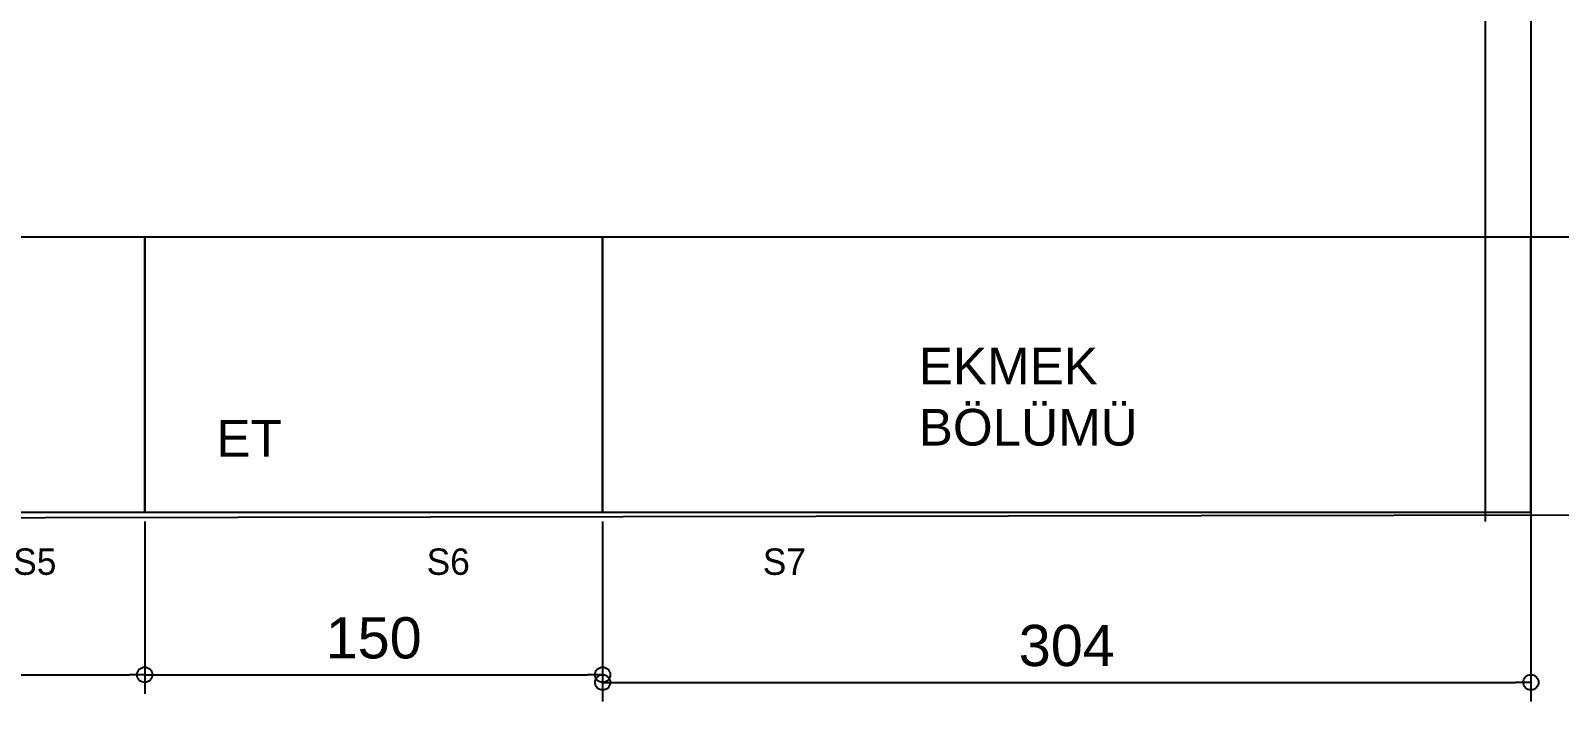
# Model space of a CAD drawing. Header units: millimetres. Extents: x 38967 to 51721, y 49836 to 53207.
# Drawn here: x 42167 to 42668, y 52234 to 52454 of the extents above; entities that cross this region are included whole.
import ezdxf
from ezdxf.enums import TextEntityAlignment as Align

# ---------------------------------------------------------------- set-up
doc = ezdxf.new("R2010")
doc.units = ezdxf.units.MM
doc.header["$LTSCALE"] = 5
doc.linetypes.add('CONTINUA', pattern=[0])
doc.layers.get('DEFPOINTS').update_dxf_attribs({"linetype": 'CONTINUA'})
doc.layers.add('200-EquipID-2d', color=7, linetype='Continuous')
doc.styles.add('ROMANS', font='micross.ttf')
doc.styles.add('TAKSİM', font='GOTHIC.TTF', dxfattribs={"height": 20})
doc.dimstyles.new('Halil', dxfattribs={"dimscale": 5, "dimtxt": 2.7, "dimasz": 1, "dimexe": 1.25, "dimexo": 0.625, "dimgap": 1, "dimtad": 1, "dimdec": 0, "dimdsep": 46, "dimtxsty": 'ROMANS', "dimblk": 'ORIGIN', "dimcen": 2.5, "dimclrd": 256, "dimclre": 256, "dimclrt": 256, "dimadec": 0, "dimazin": 0, "dimtfac": 1, "dimtdec": 0, "dimtmove": 0, "dimatfit": 3, "dimldrblk": 'ORIGIN', "dimfxl": 5, "dimtolj": 1, "dimtzin": 0, "dimarcsym": 0})

# ---------------------------------------------------------------- blocks, each defined once
blk = doc.blocks.new('_Origin')
at = {"color": 0, "linetype": 'ByBlock', "lineweight": -2}
blk.add_line((0, 0), (-1, 0), dxfattribs=at)
blk.add_circle((0, 0), 0.5, dxfattribs=at)
blk = doc.blocks.new('*D183')
at = {"layer": '200-EquipID-2d', "lineweight": -2, "transparency": 16777216}
for p, q in [((42084.38, 52293.11), (42084.38, 52236.72)), ((42204.38, 52293.11), (42204.38, 52236.72)), ((42089.38, 52242.97), (42199.38, 52242.97))]:
    blk.add_line(p, q, dxfattribs=at)
at = {"layer": 'DEFPOINTS', "color": 0, "transparency": 16777216}
for p in [(42084.38, 52296.23), (42204.38, 52296.23), (42204.38, 52242.97)]:
    blk.add_point(p, dxfattribs=at)
at = {"layer": '200-EquipID-2d', "lineweight": -2, "transparency": 16777216, "xscale": 5, "yscale": 5, "zscale": 5, "rotation": 180}
blk.add_blockref('_Origin', (42084.38, 52242.97), dxfattribs=at)
at = {"layer": '200-EquipID-2d', "lineweight": -2, "transparency": 16777216, "xscale": 5, "yscale": 5, "zscale": 5}
blk.add_blockref('_Origin', (42204.38, 52242.97), dxfattribs=at)
at = {"layer": '200-EquipID-2d', "transparency": 16777216, "insert": (42144.38, 52254.95), "char_height": 13.5, "attachment_point": 5, "style": 'ROMANS'}
blk.add_mtext('\\A1;120', dxfattribs=at)
blk = doc.blocks.new('*D184')
at = {"layer": '200-EquipID-2d', "lineweight": -2, "transparency": 16777216}
for p, q in [((42204.38, 52293.11), (42204.38, 52236.72)), ((42354.38, 52293.11), (42354.38, 52236.72)), ((42209.38, 52242.97), (42349.38, 52242.97))]:
    blk.add_line(p, q, dxfattribs=at)
at = {"layer": 'DEFPOINTS', "color": 0, "transparency": 16777216}
for p in [(42204.38, 52296.23), (42354.38, 52296.23), (42354.38, 52242.97)]:
    blk.add_point(p, dxfattribs=at)
at = {"layer": '200-EquipID-2d', "lineweight": -2, "transparency": 16777216, "xscale": 5, "yscale": 5, "zscale": 5, "rotation": 180}
blk.add_blockref('_Origin', (42204.38, 52242.97), dxfattribs=at)
at = {"layer": '200-EquipID-2d', "lineweight": -2, "transparency": 16777216, "xscale": 5, "yscale": 5, "zscale": 5}
blk.add_blockref('_Origin', (42354.38, 52242.97), dxfattribs=at)
at = {"layer": '200-EquipID-2d', "transparency": 16777216, "insert": (42279.38, 52254.95), "char_height": 13.5, "attachment_point": 5, "style": 'ROMANS'}
blk.add_mtext('\\A1;150', dxfattribs=at)
blk = doc.blocks.new('*D185')
at = {"layer": '200-EquipID-2d', "lineweight": -2, "transparency": 16777216}
for p, q in [((42354.38, 52293.11), (42354.38, 52234.22)), ((42658.4, 52293.11), (42658.4, 52234.22)), ((42359.38, 52240.47), (42653.4, 52240.47))]:
    blk.add_line(p, q, dxfattribs=at)
at = {"layer": 'DEFPOINTS', "color": 0, "transparency": 16777216}
for p in [(42354.38, 52296.23), (42658.4, 52296.23), (42658.4, 52240.47)]:
    blk.add_point(p, dxfattribs=at)
at = {"layer": '200-EquipID-2d', "lineweight": -2, "transparency": 16777216, "xscale": 5, "yscale": 5, "zscale": 5, "rotation": 180}
blk.add_blockref('_Origin', (42354.38, 52240.47), dxfattribs=at)
at = {"layer": '200-EquipID-2d', "lineweight": -2, "transparency": 16777216, "xscale": 5, "yscale": 5, "zscale": 5}
blk.add_blockref('_Origin', (42658.4, 52240.47), dxfattribs=at)
at = {"layer": '200-EquipID-2d', "transparency": 16777216, "insert": (42506.39, 52252.45), "char_height": 13.5, "attachment_point": 5, "style": 'ROMANS'}
blk.add_mtext('\\A1;304', dxfattribs=at)

msp = doc.modelspace()

# ---------------------------------------------------------------- linework, layer by layer
at = {"layer": '200-EquipID-2d'}
for p, q in [((42643.4, 52543.64), (42643.4, 52293.11)), ((42658.4, 52543.64), (42658.4, 52293.11))]:
    msp.add_line(p, q, dxfattribs=at)
for points in [[(41414.38, 52293.11), (43181.4, 52296.23), (43181.4, 52386.23), (41414.38, 52386.23)], [(42084.38, 52296.23), (42204.38, 52296.23), (42204.38, 52386.23), (42084.38, 52386.23)], [(42204.38, 52296.23), (42354.38, 52296.23), (42354.38, 52386.23), (42204.38, 52386.23)], [(42354.38, 52296.23), (42658.4, 52296.23), (42658.4, 52386.23), (42354.38, 52386.23)]]:
    msp.add_lwpolyline(points, close=True, dxfattribs=at)

# ---------------------------------------------------------------- texts
at = {"style": 'TAKSİM'}
for s, p in [('S5', (42168.4, 52275.67)), ('S6', (42303.8, 52275.67)), ('S7', (42413.9, 52275.67))]:
    msp.add_text(s, height=8.64, dxfattribs=at).set_placement(p, align=Align.CENTER)
at = {"layer": '200-EquipID-2d', "char_height": 12, "width": 102.3862, "attachment_point": 1, "style": 'ROMANS'}
for s, insert in [('{\\fMicrosoft Sans Serif|b0|i0|c162|p34;EKMEK BÖLÜMÜ}', (42457.91, 52350.01)), ('{\\fMicrosoft Sans Serif|b0|i0|c162|p34;ET}', (42227.91, 52326.39))]:
    msp.add_mtext(s, dxfattribs=dict(at, insert=insert))

# ---------------------------------------------------------------- dimensions: what is measured, and where the dimension line sits
at = {"layer": '200-EquipID-2d'}
for base, p1, p2, picture, middle in [((42204.38, 52242.97), (42084.38, 52296.23), (42204.38, 52296.23), '*D183', (42144.38, 52254.95)), ((42354.38, 52242.97), (42204.38, 52296.23), (42354.38, 52296.23), '*D184', (42279.38, 52254.95)), ((42658.4, 52240.47), (42354.38, 52296.23), (42658.4, 52296.23), '*D185', (42506.39, 52252.45))]:
    dim = msp.add_linear_dim(base=base, p1=p1, p2=p2, dimstyle='Halil', dxfattribs=at)
    dim.commit()
    dim.dimension.update_dxf_attribs({"geometry": picture, "text_midpoint": middle})

doc.saveas('drawing.dxf')
